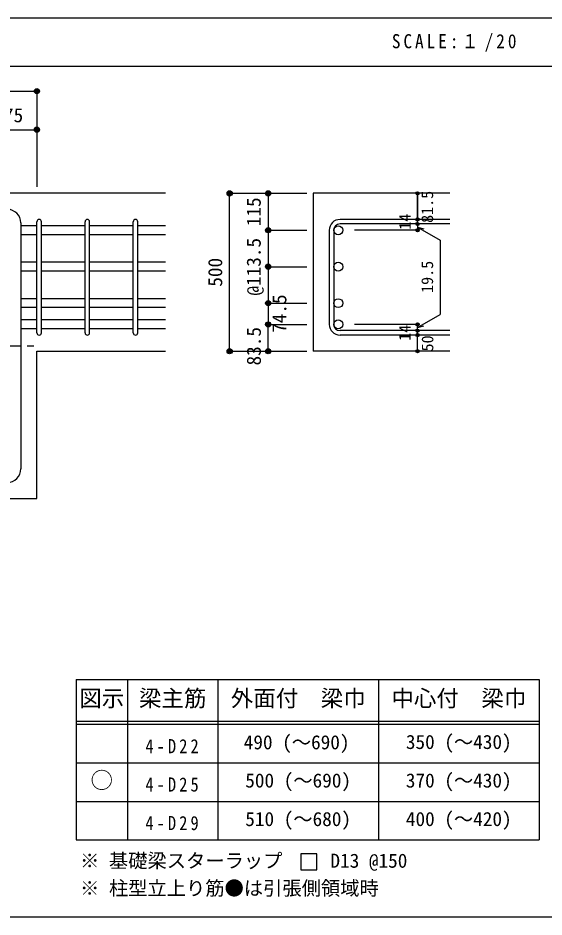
# Model space of a CAD drawing. Units: millimetres at full size, sheet at 1:20; some dimension numbers follow another scale. Extents: x -3982 to 3969, y -2797 to 2801.
# Drawn here: x 784 to 2422, y 2 to 2801 of the extents above; entities that cross this region are included whole.
import ezdxf
from ezdxf.enums import TextEntityAlignment as Align

# ---------------------------------------------------------------- set-up
doc = ezdxf.new("R2010")
doc.units = ezdxf.units.MM
doc.header["$LTSCALE"] = 20
doc.header["$PDMODE"] = 32
doc.header["$PDSIZE"] = 10
doc.linetypes.add('CHAIN1', pattern=[8, 5, -1, 1, -1])
for name, color, linetype in [('6-1_躯体線', 2, 'Continuous'), ('6-4_フープ', 7, 'Continuous'), ('6-5_梁主筋', 7, 'Continuous'), ('6-6_S.T.P.', 7, 'Continuous'), ('6-7_文字', 7, 'Continuous'), ('6-D_寸法', 4, 'Continuous'), ('6-E_枠', 7, 'Continuous'), ('F-0_枠', 6, 'Continuous')]:
    doc.layers.add(name, color=color, linetype=linetype)
doc.styles.add('ＭＳ ゴシック', font='')
doc.styles.get('ＭＳ ゴシック').set_extended_font_data('MS Gothic')

msp = doc.modelspace()

# ---------------------------------------------------------------- linework, layer by layer
at = {"layer": '6-1_躯体線'}
for p, q in [((1243.29, 2254.95), (-106.71, 2254.95)), ((2128.29, 2254.95), (1703.29, 2254.95)), ((1703.29, 2254.95), (1703.29, 1763.45)), ((843.29, 1763.45), (1243.29, 1763.45)), ((843.29, 1304.95), (843.29, 1763.45)), ((2128.29, 1763.45), (1703.29, 1763.45)), ((550.79, 1304.95), (843.29, 1304.95))]:
    msp.add_line(p, q, dxfattribs=at)
at = {"layer": '6-4_フープ'}
msp.add_line((793.29, 2162.95), (793.29, 1396.95), dxfattribs=at)
for centre, start, end in [((751.29, 2162.95), 0, 90), ((751.29, 1396.95), 270, 0)]:
    msp.add_arc(centre, 42, start, end, dxfattribs=at)
at = {"layer": '6-5_梁主筋'}
for p, q in [((843.29, 2154.03), (793.29, 2154.03)), ((993.29, 2154.03), (857.29, 2154.03)), ((1143.29, 2154.03), (1007.29, 2154.03)), ((1243.29, 2154.03), (1157.29, 2154.03)), ((843.29, 2126.03), (793.29, 2126.03)), ((993.29, 2126.03), (857.29, 2126.03)), ((1143.29, 2126.03), (1007.29, 2126.03)), ((1243.29, 2126.03), (1157.29, 2126.03)), ((843.29, 2040.49), (793.29, 2040.49)), ((993.29, 2040.49), (857.29, 2040.49)), ((1143.29, 2040.49), (1007.29, 2040.49)), ((1243.29, 2040.49), (1157.29, 2040.49)), ((843.29, 2012.49), (793.29, 2012.49)), ((993.29, 2012.49), (857.29, 2012.49)), ((1143.29, 2012.49), (1007.29, 2012.49)), ((1243.29, 2012.49), (1157.29, 2012.49)), ((843.29, 1926.95), (793.29, 1926.95)), ((993.29, 1926.95), (857.29, 1926.95)), ((1143.29, 1926.95), (1007.29, 1926.95)), ((1243.29, 1926.95), (1157.29, 1926.95)), ((843.29, 1898.95), (793.29, 1898.95)), ((993.29, 1898.95), (857.29, 1898.95)), ((1143.29, 1898.95), (1007.29, 1898.95)), ((1243.29, 1898.95), (1157.29, 1898.95)), ((843.29, 1860.95), (793.29, 1860.95)), ((993.29, 1860.95), (857.29, 1860.95)), ((1143.29, 1860.95), (1007.29, 1860.95)), ((1243.29, 1860.95), (1157.29, 1860.95)), ((843.29, 1832.95), (793.29, 1832.95)), ((993.29, 1832.95), (857.29, 1832.95)), ((1143.29, 1832.95), (1007.29, 1832.95)), ((1243.29, 1832.95), (1157.29, 1832.95))]:
    msp.add_line(p, q, dxfattribs=at)
at = {"layer": '6-5_梁主筋', "color": 3}
for centre in [(1781.29, 2140.03), (1781.29, 2026.49), (1781.29, 1912.95), (1781.29, 1846.95)]:
    msp.add_circle(centre, 14, dxfattribs=at)
at = {"layer": '6-6_S.T.P.'}
for p, q in [((843.29, 1820.45), (843.29, 2166.53)), ((857.29, 1820.45), (857.29, 2166.53)), ((993.29, 1820.45), (993.29, 2166.53)), ((1007.29, 1820.45), (1007.29, 2166.53)), ((1143.29, 1820.45), (1143.29, 2166.53)), ((1157.29, 1820.45), (1157.29, 2166.53)), ((2128.29, 2173.53), (1786.79, 2173.53)), ((2128.29, 2159.53), (1786.79, 2159.53)), ((1753.29, 2140.03), (1753.29, 1846.95)), ((1767.29, 2140.03), (1767.29, 1846.95)), ((2128.29, 1827.45), (1786.79, 1827.45)), ((2128.29, 1813.45), (1786.79, 1813.45))]:
    msp.add_line(p, q, dxfattribs=at)
for centre, radius, start, end in [((850.29, 2166.53), 7, 0, 180), ((850.29, 2166.53), 7, 0, 180), ((850.29, 2166.53), 7, 0, 180), ((850.29, 2166.53), 7, 0, 180), ((1000.29, 2166.53), 7, 0, 180), ((1150.29, 2166.53), 7, 0, 180), ((1786.79, 2140.03), 33.5, 90, 180), ((1786.79, 2140.03), 19.5, 90, 180), ((850.29, 1820.45), 7, 180, 0), ((850.29, 1820.45), 7, 180, 0), ((850.29, 1820.45), 7, 180, 0), ((850.29, 1820.45), 7, 180, 0), ((1000.29, 1820.45), 7, 180, 0), ((1150.29, 1820.45), 7, 180, 0), ((1786.79, 1846.95), 33.5, 180, 270), ((1786.79, 1846.95), 19.5, 180, 270)]:
    msp.add_arc(centre, radius, start, end, dxfattribs=at)
at = {"layer": '6-7_文字'}
msp.add_lwpolyline([(1664.99, 148.73), (1714.99, 148.73), (1714.99, 198.73), (1664.99, 198.73)], close=True, dxfattribs=at)
at = {"layer": '6-D_寸法'}
for p, q in [((-106.71, 2572.98), (843.29, 2572.98)), ((843.29, 2452.98), (843.29, 2274.95)), ((843.29, 2452.98), (843.29, 2274.95)), ((843.29, 2452.98), (843.29, 2274.95)), ((1443.29, 1763.45), (1443.29, 2254.95)), ((1443.29, 2254.95), (1563.29, 2254.95)), ((1443.29, 2254.95), (1563.29, 2254.95)), ((1443.29, 1763.45), (1443.29, 2254.95)), ((1563.29, 2254.95), (1683.29, 2254.95)), ((1563.29, 2254.95), (1563.29, 2140.03)), ((1563.29, 2254.95), (1683.29, 2254.95)), ((2028.29, 2159.53), (2028.29, 2173.53)), ((2028.29, 2159.53), (2028.29, 2140.03)), ((1563.29, 2140.03), (1683.29, 2140.03)), ((1563.29, 2140.03), (1563.29, 2026.49)), ((2028.29, 2140.03), (1832.2, 2140.03)), ((2028.29, 2149.78), (2047.61, 2144.6)), ((2028.29, 2149.78), (2098.35, 2109.33)), ((2098.35, 2109.33), (2098.35, 1877.65)), ((1563.29, 2026.49), (1683.29, 2026.49)), ((1563.29, 2026.49), (1563.29, 1846.95)), ((1563.29, 1912.95), (1683.29, 1912.95)), ((1563.29, 1912.95), (1683.29, 1912.95)), ((1563.29, 1912.95), (1683.29, 1912.95)), ((1563.29, 1912.95), (1683.29, 1912.95)), ((2028.29, 1837.2), (2098.35, 1877.65)), ((1563.29, 1846.95), (1683.29, 1846.95)), ((1563.29, 1846.95), (1683.29, 1846.95)), ((1563.29, 1846.95), (1683.29, 1846.95)), ((1563.29, 1846.95), (1683.29, 1846.95)), ((2028.29, 1846.95), (1832.2, 1846.95)), ((2028.29, 1827.45), (2028.29, 1846.95)), ((2028.29, 1837.2), (2047.61, 1842.38)), ((2028.29, 1813.45), (2028.29, 1827.45)), ((2028.29, 1763.45), (2028.29, 1813.45)), ((1563.29, 1763.45), (1683.29, 1763.45))]:
    msp.add_line(p, q, dxfattribs=at)
at = {"layer": '6-D_寸法', "linetype": 'CHAIN1'}
msp.add_line((-106.71, 1779.95), (843.29, 1779.95), dxfattribs=at)
at = {"layer": '6-D_寸法'}
for points in [[(843.29, 2572.98), (843.29, 2452.98), (843.29, 2274.95)], [(668.29, 2452.98), (843.29, 2452.98), (843.29, 2274.95)], [(1443.29, 2254.95), (1563.29, 2254.95), (1683.29, 2254.95)], [(2028.29, 2254.95), (2028.29, 2173.53), (2028.29, 2254.95)], [(1563.29, 2140.03), (1563.29, 2026.49), (1563.29, 1912.95), (1563.29, 1846.95)], [(1443.29, 1763.45), (1563.29, 1763.45), (1563.29, 1846.95)]]:
    msp.add_lwpolyline(points, dxfattribs=at)
for centre, radius in [((843.29, 2572.98), 8), ((843.29, 2572.98), 7.2), ((843.29, 2572.98), 6.4), ((843.29, 2572.98), 5.6), ((843.29, 2572.98), 4.8), ((843.29, 2572.98), 4), ((843.29, 2572.98), 3.2), ((843.29, 2572.98), 2.4), ((843.29, 2572.98), 1.6), ((843.29, 2572.98), 0.8), ((843.29, 2452.98), 8), ((843.29, 2452.98), 7.2), ((843.29, 2452.98), 6.4), ((843.29, 2452.98), 5.6), ((843.29, 2452.98), 4.8), ((843.29, 2452.98), 4), ((843.29, 2452.98), 3.2), ((843.29, 2452.98), 2.4), ((843.29, 2452.98), 1.6), ((843.29, 2452.98), 0.8), ((1443.29, 2254.95), 8), ((1443.29, 2254.95), 7.2), ((1443.29, 2254.95), 6.4), ((1443.29, 2254.95), 5.6), ((1443.29, 2254.95), 4.8), ((1443.29, 2254.95), 4), ((1443.29, 2254.95), 3.2), ((1443.29, 2254.95), 2.4), ((1443.29, 2254.95), 1.6), ((1443.29, 2254.95), 0.8), ((1563.29, 2254.95), 8), ((1563.29, 2254.95), 7.2), ((1563.29, 2254.95), 6.4), ((1563.29, 2254.95), 5.6), ((1563.29, 2254.95), 4.8), ((1563.29, 2254.95), 4), ((1563.29, 2254.95), 3.2), ((1563.29, 2254.95), 2.4), ((1563.29, 2254.95), 1.6), ((1563.29, 2254.95), 0.8), ((2028.29, 2254.95), 4), ((2028.29, 2254.95), 3.6), ((2028.29, 2254.95), 3.2), ((2028.29, 2254.95), 2.8), ((2028.29, 2254.95), 2.4), ((2028.29, 2254.95), 2), ((2028.29, 2254.95), 1.6), ((2028.29, 2254.95), 1.2), ((2028.29, 2254.95), 0.8), ((2028.29, 2254.95), 0.4), ((2028.29, 2173.53), 4), ((2028.29, 2159.53), 4), ((2028.29, 2173.53), 3.6), ((2028.29, 2159.53), 3.6), ((2028.29, 2173.53), 3.2), ((2028.29, 2159.53), 3.2), ((2028.29, 2173.53), 2.8), ((2028.29, 2159.53), 2.8), ((2028.29, 2173.53), 2.4), ((2028.29, 2159.53), 2.4), ((2028.29, 2173.53), 2), ((2028.29, 2159.53), 2), ((2028.29, 2173.53), 1.6), ((2028.29, 2159.53), 1.6), ((2028.29, 2173.53), 1.2), ((2028.29, 2159.53), 1.2), ((2028.29, 2173.53), 0.8), ((2028.29, 2159.53), 0.8), ((2028.29, 2173.53), 0.4), ((2028.29, 2159.53), 0.4), ((1563.29, 2140.03), 8), ((1563.29, 2140.03), 7.2), ((1563.29, 2140.03), 6.4), ((1563.29, 2140.03), 5.6), ((1563.29, 2140.03), 4.8), ((1563.29, 2140.03), 4), ((1563.29, 2140.03), 3.2), ((1563.29, 2140.03), 2.4), ((1563.29, 2140.03), 1.6), ((1563.29, 2140.03), 0.8), ((2028.29, 2140.03), 4), ((2028.29, 2140.03), 3.6), ((2028.29, 2140.03), 3.2), ((2028.29, 2140.03), 2.8), ((2028.29, 2140.03), 2.4), ((2028.29, 2140.03), 2), ((2028.29, 2140.03), 1.6), ((2028.29, 2140.03), 1.2), ((2028.29, 2140.03), 0.8), ((2028.29, 2140.03), 0.4), ((1563.29, 2026.49), 8), ((1563.29, 2026.49), 7.2), ((1563.29, 2026.49), 6.4), ((1563.29, 2026.49), 5.6), ((1563.29, 2026.49), 4.8), ((1563.29, 2026.49), 4), ((1563.29, 2026.49), 3.2), ((1563.29, 2026.49), 2.4), ((1563.29, 2026.49), 1.6), ((1563.29, 2026.49), 0.8), ((1563.29, 1912.95), 8), ((1563.29, 1912.95), 7.2), ((1563.29, 1912.95), 6.4), ((1563.29, 1912.95), 5.6), ((1563.29, 1912.95), 4.8), ((1563.29, 1912.95), 4), ((1563.29, 1912.95), 3.2), ((1563.29, 1912.95), 2.4), ((1563.29, 1912.95), 1.6), ((1563.29, 1912.95), 0.8), ((1563.29, 1846.95), 8), ((1563.29, 1846.95), 7.2), ((1563.29, 1846.95), 6.4), ((1563.29, 1846.95), 5.6), ((1563.29, 1846.95), 4.8), ((1563.29, 1846.95), 4), ((1563.29, 1846.95), 3.2), ((1563.29, 1846.95), 2.4), ((1563.29, 1846.95), 1.6), ((1563.29, 1846.95), 0.8), ((2028.29, 1846.95), 4), ((2028.29, 1846.95), 3.6), ((2028.29, 1846.95), 3.2), ((2028.29, 1846.95), 2.8), ((2028.29, 1846.95), 2.4), ((2028.29, 1846.95), 2), ((2028.29, 1846.95), 1.6), ((2028.29, 1846.95), 1.2), ((2028.29, 1846.95), 0.8), ((2028.29, 1846.95), 0.4), ((2028.29, 1827.45), 4), ((2028.29, 1827.45), 3.6), ((2028.29, 1827.45), 3.2), ((2028.29, 1827.45), 2.8), ((2028.29, 1827.45), 2.4), ((2028.29, 1827.45), 2), ((2028.29, 1827.45), 1.6), ((2028.29, 1827.45), 1.2), ((2028.29, 1827.45), 0.8), ((2028.29, 1827.45), 0.4), ((2028.29, 1813.45), 4), ((2028.29, 1813.45), 3.6), ((2028.29, 1813.45), 3.2), ((2028.29, 1813.45), 2.8), ((2028.29, 1813.45), 2.4), ((2028.29, 1813.45), 2), ((2028.29, 1813.45), 1.6), ((2028.29, 1813.45), 1.2), ((2028.29, 1813.45), 0.8), ((2028.29, 1813.45), 0.4), ((1443.29, 1763.45), 8), ((1443.29, 1763.45), 7.2), ((1443.29, 1763.45), 6.4), ((1443.29, 1763.45), 5.6), ((1443.29, 1763.45), 4.8), ((1443.29, 1763.45), 4), ((1443.29, 1763.45), 3.2), ((1443.29, 1763.45), 2.4), ((1443.29, 1763.45), 1.6), ((1443.29, 1763.45), 0.8), ((1563.29, 1763.45), 8), ((1563.29, 1763.45), 7.2), ((1563.29, 1763.45), 6.4), ((1563.29, 1763.45), 5.6), ((1563.29, 1763.45), 4.8), ((1563.29, 1763.45), 4), ((1563.29, 1763.45), 3.2), ((1563.29, 1763.45), 2.4), ((1563.29, 1763.45), 1.6), ((1563.29, 1763.45), 0.8), ((2028.29, 1763.45), 4), ((2028.29, 1763.45), 3.6), ((2028.29, 1763.45), 3.2), ((2028.29, 1763.45), 2.8), ((2028.29, 1763.45), 2.4), ((2028.29, 1763.45), 2), ((2028.29, 1763.45), 1.6), ((2028.29, 1763.45), 1.2), ((2028.29, 1763.45), 0.8), ((2028.29, 1763.45), 0.4)]:
    msp.add_circle(centre, radius, dxfattribs=at)
at = {"layer": '6-D_寸法', "color": 7}
for p in [(843.29, 2572.98), (843.29, 2452.98), (1443.29, 2254.95), (1563.29, 2254.95), (2028.29, 2254.95), (2028.29, 2173.53), (2028.29, 2159.53), (1563.29, 2140.03), (2028.29, 2140.03), (1563.29, 2026.49), (1563.29, 1912.95), (1563.29, 1846.95), (2028.29, 1846.95), (2028.29, 1846.95), (2028.29, 1846.95), (2028.29, 1827.45), (2028.29, 1813.45), (1443.29, 1763.45), (1563.29, 1763.45), (2028.29, 1763.45)]:
    msp.add_point(p, dxfattribs=at)
at = {"layer": '6-E_枠', "color": 3}
for p, q in [((965.14, 741.85), (965.14, 241.85)), ((965.14, 741.85), (2406.83, 741.85)), ((2406.83, 741.85), (2406.83, 241.85)), ((965.14, 241.85), (2406.83, 241.85))]:
    msp.add_line(p, q, dxfattribs=at)
at = {"layer": '6-E_枠'}
for p, q in [((1125.14, 741.85), (1125.14, 241.85)), ((1406.83, 741.85), (1406.83, 241.85)), ((1906.83, 741.85), (1906.83, 241.85)), ((965.14, 611.85), (2406.83, 611.85)), ((965.14, 601.85), (2406.83, 601.85)), ((965.14, 481.85), (2406.83, 481.85)), ((965.14, 361.85), (2406.83, 361.85))]:
    msp.add_line(p, q, dxfattribs=at)
at = {"layer": 'F-0_枠'}
msp.add_line((-3981.92, 2800.77), (3969.4, 2800.77), dxfattribs=at)
at = {"layer": 'F-0_枠', "color": 2}
for p, q in [((-3981.92, 2650.77), (2482.4, 2650.77)), ((2482.4, 1.97), (-3981.92, 1.97))]:
    msp.add_line(p, q, dxfattribs=at)

# ---------------------------------------------------------------- texts
at = {"layer": '6-7_文字', "color": 2, "style": 'ＭＳ ゴシック'}
for s, p in [('図示', (975.14, 641.85)), ('梁主筋', (1160.98, 641.85)), ('外面付\u3000梁巾', (1446.83, 641.85)), ('中心付\u3000梁巾', (1946.83, 641.85)), ('○', (1010.14, 386.85))]:
    msp.add_text(s, height=51.32, dxfattribs=at).set_placement(p, align=Align.BOTTOM_LEFT)
at = {"layer": '6-7_文字', "style": 'ＭＳ ゴシック'}
for s, p in [('490 (～690)', (1487.14, 510.85)), ('350 (～430)', (1991.83, 511.85)), ('500 (～690)', (1491.83, 391.85)), ('370 (～430)', (1991.83, 391.85)), ('510 (～680)', (1491.83, 271.85)), ('400 (～420)', (1991.83, 271.85)), ('※ 基礎梁スターラップ     D13 @150', (977.51, 142.13)), ('※ 柱型立上り筋●は引張側領域時', (977.51, 56.45))]:
    msp.add_text(s, height=43.99, dxfattribs=at).set_placement(p, align=Align.BOTTOM_LEFT)
at = {"layer": '6-7_文字', "color": 2, "insert": (1948.17, 2695.77), "char_height": 43.99, "attachment_point": 7, "style": 'ＭＳ ゴシック'}
msp.add_mtext('\\T1.34;\\W0.9;SCALE:１/20', dxfattribs=at)
at = {"layer": '6-7_文字', "char_height": 43.99, "attachment_point": 7, "style": 'ＭＳ ゴシック'}
for s, insert in [('\\T1.38;\\W0.85;4-D22', (1180.98, 511.85)), ('\\T1.38;\\W0.85;4-D25', (1180.98, 391.85)), ('\\T1.38;\\W0.85;4-D29', (1180.98, 271.85))]:
    msp.add_mtext(s, dxfattribs=dict(at, insert=insert))
at = {"layer": '6-D_寸法', "style": 'ＭＳ ゴシック'}
msp.add_text('175', height=43.99, dxfattribs=at).set_placement((710.79, 2462.98), align=Align.BOTTOM_LEFT)
for s, height, p in [('81.5', 36.66, (2087.63, 2162.86)), ('115', 43.99, (1553.29, 2152.49)), ('14', 36.66, (2018.29, 2141.6)), ('@113.5', 43.99, (1553.29, 1936.49)), ('500', 43.99, (1433.29, 1964.2)), ('19.5', 36.66, (2087.61, 1944.96)), ('74.5', 43.99, (1633.12, 1820.53)), ('83.5', 43.99, (1553.7, 1719.03)), ('14', 36.66, (2017.63, 1795.78)), ('50', 36.66, (2088.36, 1762.66))]:
    msp.add_text(s, height=height, rotation=90, dxfattribs=at).set_placement(p, align=Align.BOTTOM_LEFT)

doc.saveas('drawing.dxf')
